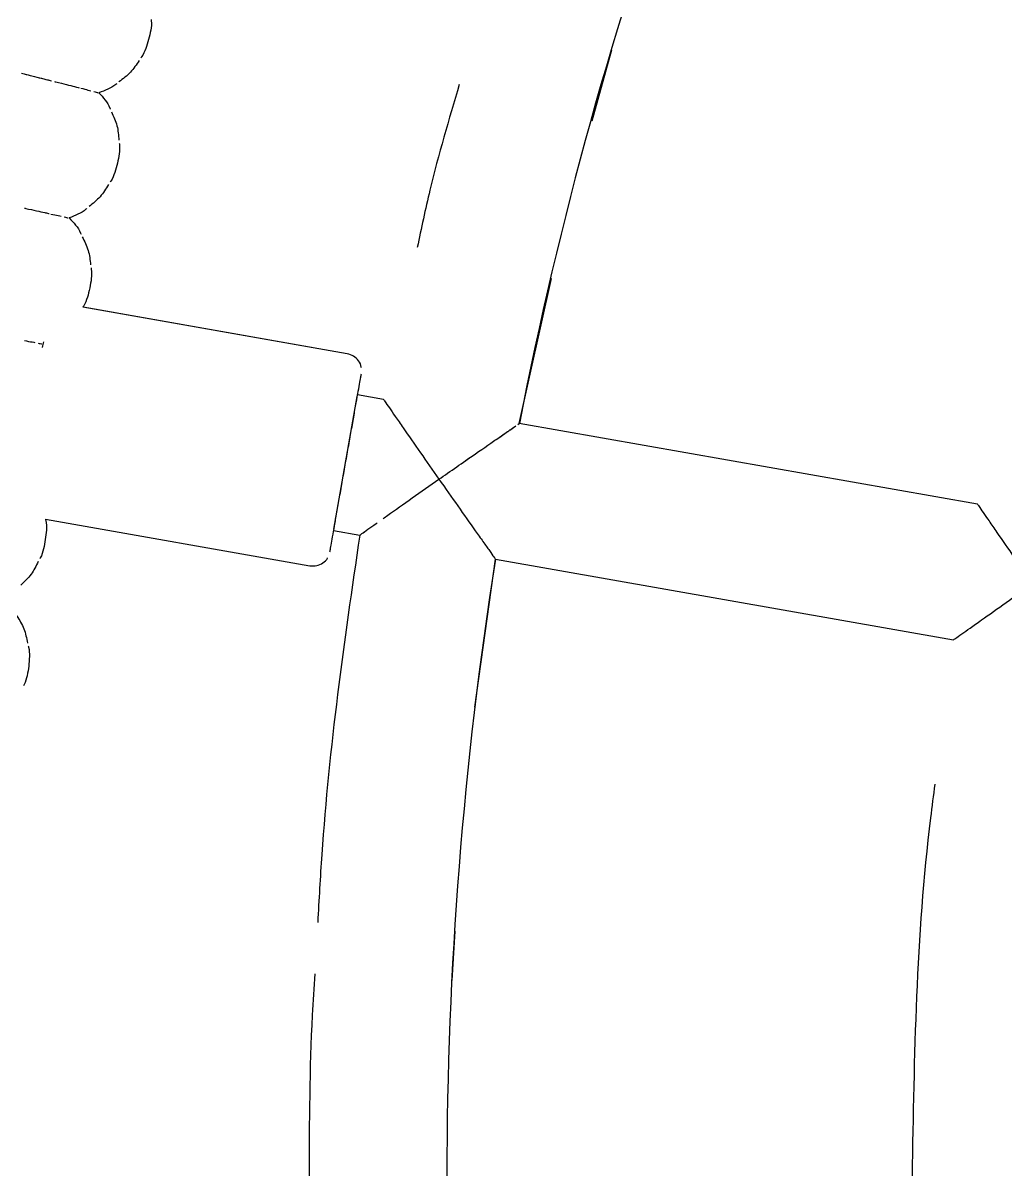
# Model space of a CAD drawing. Extents: x -360 to 379, y -342 to 365.
# Drawn here: x -40.6 to -29.19, y -136.09 to -122.7 of the extents above; entities that cross this region are included whole.
import ezdxf

# ---------------------------------------------------------------- set-up
doc = ezdxf.new("R2010")
doc.units = 0
doc.layers.get('0').update_dxf_attribs({"linetype": 'CONTINUOUS'})

msp = doc.modelspace()

# ---------------------------------------------------------------- linework, layer by layer
at = {"color": 7, "linetype": 'CONTINUOUS'}
for p, q in [((-33.996, -123.832), (-33.767, -123.008)), ((-40.619, -123.281), (-40.271, -123.369)), ((-34.841, -127.349), (-34.467, -125.665)), ((-36.838, -126.539), (-39.908, -125.998)), ((-36.838, -126.539), (-39.906, -125.998)), ((-40.375, -126.426), (-40.372, -126.426)), ((-36.682, -126.81), (-36.681, -126.802)), ((-36.675, -126.701), (-36.675, -126.701)), ((-36.684, -126.819), (-36.682, -126.81)), ((-36.994, -128.576), (-36.722, -127.034)), ((-36.719, -127.018), (-36.716, -127.004)), ((-36.417, -127.071), (-36.719, -127.017)), ((-36.417, -127.071), (-36.719, -127.017)), ((-35.069, -127.506), (-34.977, -127.442)), ((-34.952, -127.425), (-34.88, -127.376)), ((-34.858, -127.361), (-34.841, -127.349)), ((-29.522, -128.286), (-34.841, -127.349)), ((-29.522, -128.286), (-34.841, -127.349)), ((-35.464, -127.779), (-35.422, -127.75)), ((-40.342, -128.46), (-37.272, -129.001)), ((-40.341, -128.46), (-37.272, -129.001)), ((-36.997, -128.593), (-36.694, -128.646)), ((-36.997, -128.593), (-36.694, -128.646)), ((-36.651, -128.615), (-36.648, -128.613)), ((-35.356, -130.644), (-35.119, -128.924)), ((-35.119, -128.924), (-29.8, -129.862)), ((-35.119, -128.924), (-29.8, -129.862)), ((-29.756, -129.831), (-29.753, -129.829)), ((-35.619, -133.819), (-35.585, -133.247))]:
    msp.add_line(p, q, dxfattribs=at)
at = {"color": 7, "linetype": 'CONTINUOUS', "flags": 128}
for points in [[(-39.984, -123.442), (-39.963, -123.447), (-39.953, -123.449)], [(-39.726, -123.507), (-39.724, -123.507), (-39.723, -123.507)], [(-40.33, -124.904), (-40.309, -124.909), (-40.299, -124.911)], [(-40.071, -124.962), (-40.069, -124.962), (-40.068, -124.962)]]:
    msp.add_lwpolyline(points, dxfattribs=at)
at = {"color": 7, "linetype": 'CONTINUOUS'}
for start, end in [(151.0009, 168.9991), (171.0009, 180)]:
    msp.add_arc((10.118, -136.088), 45.8, start, end, dxfattribs=at)
for points, knots in [([(-39.115, -122.656), (-39.115, -122.661), (-39.106, -122.739), (-39.126, -122.816), (-39.145, -122.888)], [0, 0, 0, 0, 0.061307, 1, 1, 1, 1]), ([(-39.145, -122.888), (-39.165, -122.961), (-39.186, -123.037), (-39.233, -123.1), (-39.235, -123.104)], [0, 0, 0, 0, 0.938693, 1, 1, 1, 1]), ([(-39.256, -123.133), (-39.287, -123.181), (-39.349, -123.278), (-39.442, -123.346), (-39.489, -123.381)], [0, 0, 0, 0, 0.4971503, 1, 1, 1, 1]), ([(-40.588, -123.289), (-40.558, -123.297), (-40.441, -123.326), (-40.354, -123.348), (-40.288, -123.365)], [0, 0, 0, 0, 0.256558, 1, 1, 1, 1]), ([(-40.237, -123.378), (-40.232, -123.379), (-40.135, -123.403), (-40.049, -123.425), (-39.991, -123.44), (-39.984, -123.442)], [0, 0, 0, 0, 0.041089, 0.883628, 1, 1, 1, 1]), ([(-39.933, -123.454), (-39.902, -123.462), (-39.849, -123.476), (-39.825, -123.482), (-39.815, -123.484)], [0, 0, 0, 0, 0.601373, 1, 1, 1, 1]), ([(-39.515, -123.403), (-39.518, -123.406), (-39.578, -123.456), (-39.653, -123.482), (-39.723, -123.507)], [0, 0, 0, 0, 0.058424, 1, 1, 1, 1]), ([(-35.538, -123.41), (-35.659, -123.818), (-35.844, -124.444), (-35.979, -125.082), (-36.026, -125.305)], [0, 0, 0, 0, 0.6514, 1, 1, 1, 1]), ([(-39.779, -123.493), (-39.77, -123.496), (-39.741, -123.503), (-39.738, -123.504), (-39.736, -123.504)], [0, 0, 0, 0, 0.303316, 1, 1, 1, 1]), ([(-39.723, -123.507), (-39.673, -123.563), (-39.62, -123.622), (-39.591, -123.694), (-39.59, -123.698)], [0, 0, 0, 0, 0.941576, 1, 1, 1, 1]), ([(-39.577, -123.73), (-39.552, -123.783), (-39.503, -123.887), (-39.494, -124.002), (-39.49, -124.059)], [0, 0, 0, 0, 0.50285, 1, 1, 1, 1]), ([(-39.485, -124.094), (-39.485, -124.099), (-39.474, -124.176), (-39.491, -124.254), (-39.508, -124.327)], [0, 0, 0, 0, 0.061307, 1, 1, 1, 1]), ([(-39.508, -124.327), (-39.526, -124.399), (-39.545, -124.477), (-39.589, -124.541), (-39.592, -124.545)], [0, 0, 0, 0, 0.938693, 1, 1, 1, 1]), ([(-39.612, -124.574), (-39.642, -124.623), (-39.701, -124.722), (-39.792, -124.793), (-39.837, -124.829)], [0, 0, 0, 0, 0.49715, 1, 1, 1, 1]), ([(-40.585, -124.848), (-40.58, -124.849), (-40.483, -124.87), (-40.396, -124.89), (-40.337, -124.903), (-40.33, -124.904)], [0, 0, 0, 0, 0.040911, 0.883316, 1, 1, 1, 1]), ([(-40.279, -124.916), (-40.248, -124.923), (-40.195, -124.934), (-40.17, -124.94), (-40.16, -124.942)], [0, 0, 0, 0, 0.600622, 1, 1, 1, 1]), ([(-39.863, -124.852), (-39.866, -124.855), (-39.924, -124.907), (-39.998, -124.935), (-40.068, -124.962)], [0, 0, 0, 0, 0.058424, 1, 1, 1, 1]), ([(-40.124, -124.95), (-40.115, -124.952), (-40.085, -124.958), (-40.083, -124.959), (-40.081, -124.96)], [0, 0, 0, 0, 0.302313, 1, 1, 1, 1]), ([(-40.068, -124.962), (-40.016, -125.016), (-39.961, -125.073), (-39.931, -125.145), (-39.929, -125.149)], [0, 0, 0, 0, 0.941576, 1, 1, 1, 1]), ([(-39.915, -125.181), (-39.889, -125.233), (-39.837, -125.335), (-39.825, -125.45), (-39.819, -125.507)], [0, 0, 0, 0, 0.50285, 1, 1, 1, 1]), ([(-39.813, -125.542), (-39.812, -125.546), (-39.799, -125.623), (-39.814, -125.702), (-39.829, -125.775)], [0, 0, 0, 0, 0.061307, 1, 1, 1, 1]), ([(-39.829, -125.775), (-39.845, -125.848), (-39.862, -125.927), (-39.905, -125.993), (-39.908, -125.998)], [0, 0, 0, 0, 0.927684, 1, 1, 1, 1]), ([(-40.585, -126.386), (-40.553, -126.392), (-40.499, -126.402), (-40.474, -126.407), (-40.464, -126.409)], [0, 0, 0, 0, 0.615458, 1, 1, 1, 1]), ([(-40.367, -126.4), (-40.369, -126.41), (-40.372, -126.428), (-40.376, -126.454), (-40.379, -126.466)], [0, 0, 0, 0, 0.5322464, 1, 1, 1, 1]), ([(-40.428, -126.416), (-40.419, -126.417), (-40.389, -126.423), (-40.386, -126.424), (-40.384, -126.424)], [0, 0, 0, 0, 0.317083, 1, 1, 1, 1]), ([(-36.677, -126.697), (-36.677, -126.696), (-36.677, -126.669), (-36.706, -126.619), (-36.761, -126.562), (-36.812, -126.547), (-36.838, -126.539)], [0, 0, 0, 0, 0.01764, 0.345093, 0.672547, 1, 1, 1, 1]), ([(-36.417, -127.071), (-36.413, -127.076), (-36.406, -127.086), (-36.354, -127.162), (-36.282, -127.267), (-36.164, -127.437), (-35.992, -127.685), (-35.847, -127.893), (-35.774, -127.996)], [0, 0, 0, 0, 0.125163, 0.250562, 0.368569, 0.501398, 0.751125, 1, 1, 1, 1]), ([(-35.774, -127.996), (-35.741, -127.973), (-35.636, -127.9), (-35.43, -127.756), (-35.213, -127.606), (-35.044, -127.489), (-34.952, -127.425), (-34.92, -127.403), (-34.911, -127.397)], [0, 0, 0, 0, 0.100306, 0.312666, 0.623537, 0.779979, 0.936454, 1, 1, 1, 1]), ([(-36.422, -128.452), (-36.404, -128.44), (-36.306, -128.37), (-36.084, -128.214), (-35.878, -128.069), (-35.774, -127.996)], [0, 0, 0, 0, 0.095085, 0.546241, 1, 1, 1, 1]), ([(-35.774, -127.996), (-35.701, -128.101), (-35.555, -128.309), (-35.381, -128.554), (-35.261, -128.724), (-35.185, -128.831), (-35.13, -128.908), (-35.122, -128.919), (-35.119, -128.924)], [0, 0, 0, 0, 0.2502551, 0.4990535, 0.6240451, 0.7494313, 0.8748651, 1, 1, 1, 1]), ([(-29.522, -128.286), (-29.518, -128.292), (-29.511, -128.302), (-29.459, -128.377), (-29.387, -128.482), (-29.27, -128.652), (-29.098, -128.901), (-28.953, -129.108), (-28.881, -129.212)], [0, 0, 0, 0, 0.1251645, 0.2505626, 0.3686308, 0.5014, 0.751126, 1, 1, 1, 1]), ([(-40.343, -128.46), (-40.341, -128.466), (-40.323, -128.543), (-40.334, -128.623), (-40.344, -128.697)], [0, 0, 0, 0, 0.072316, 1, 1, 1, 1]), ([(-36.694, -128.646), (-36.689, -128.643), (-36.679, -128.636), (-36.603, -128.581), (-36.538, -128.535), (-36.495, -128.505), (-36.492, -128.503)], [0, 0, 0, 0, 0.331519, 0.663767, 0.975363, 1, 1, 1, 1]), ([(-36.694, -128.646), (-36.784, -129.262), (-36.964, -130.495), (-37.119, -131.997), (-37.167, -132.881), (-37.182, -133.144)], [0, 0, 0, 0, 0.412712, 0.825425, 1, 1, 1, 1]), ([(-40.344, -128.697), (-40.355, -128.771), (-40.368, -128.849), (-40.407, -128.917), (-40.409, -128.921)], [0, 0, 0, 0, 0.938693, 1, 1, 1, 1]), ([(-37.272, -129.001), (-37.245, -129.003), (-37.192, -129.006), (-37.121, -128.971), (-37.077, -128.935), (-37.067, -128.909), (-37.067, -128.908)], [0, 0, 0, 0, 0.327453, 0.654907, 0.98236, 1, 1, 1, 1]), ([(-40.427, -128.952), (-40.452, -129.004), (-40.502, -129.107), (-40.586, -129.186), (-40.628, -129.225)], [0, 0, 0, 0, 0.49715, 1, 1, 1, 1]), ([(-29.8, -129.862), (-29.795, -129.858), (-29.784, -129.851), (-29.71, -129.798), (-29.606, -129.724), (-29.439, -129.605), (-29.192, -129.43), (-28.985, -129.285), (-28.881, -129.212)], [0, 0, 0, 0, 0.1251481, 0.250569, 0.368227, 0.5008852, 0.7497249, 1, 1, 1, 1]), ([(-40.675, -129.583), (-40.645, -129.632), (-40.584, -129.73), (-40.562, -129.843), (-40.551, -129.899)], [0, 0, 0, 0, 0.50285, 1, 1, 1, 1]), ([(-40.542, -129.934), (-40.541, -129.938), (-40.521, -130.014), (-40.53, -130.093), (-40.537, -130.167)], [0, 0, 0, 0, 0.061307, 1, 1, 1, 1]), ([(-40.537, -130.167), (-40.547, -130.242), (-40.557, -130.321), (-40.594, -130.39), (-40.596, -130.394)], [0, 0, 0, 0, 0.938693, 1, 1, 1, 1]), ([(-30.017, -131.539), (-30.034, -131.668), (-30.143, -132.487), (-30.246, -134.005), (-30.27, -135.394), (-30.282, -136.088)], [0, 0, 0, 0, 0.086154, 0.543077, 1, 1, 1, 1]), ([(-37.217, -133.739), (-37.227, -133.899), (-37.277, -134.681), (-37.28, -135.465), (-37.282, -136.088)], [0, 0, 0, 0, 0.20537, 1, 1, 1, 1])]:
    msp.add_open_spline(points, degree=3, knots=knots, dxfattribs=at)
msp.add_open_spline([(-37.04, -128.839), (-37.039, -128.835), (-37.038, -128.828), (-37.027, -128.766), (-37.01, -128.671), (-36.987, -128.541), (-36.96, -128.383), (-36.928, -128.203), (-36.893, -128.008), (-36.858, -127.805), (-36.822, -127.602), (-36.787, -127.407), (-36.756, -127.227), (-36.728, -127.069), (-36.705, -126.94), (-36.688, -126.844), (-36.677, -126.783), (-36.676, -126.775), (-36.675, -126.771)], degree=3, dxfattribs=at)

doc.saveas('drawing.dxf')
